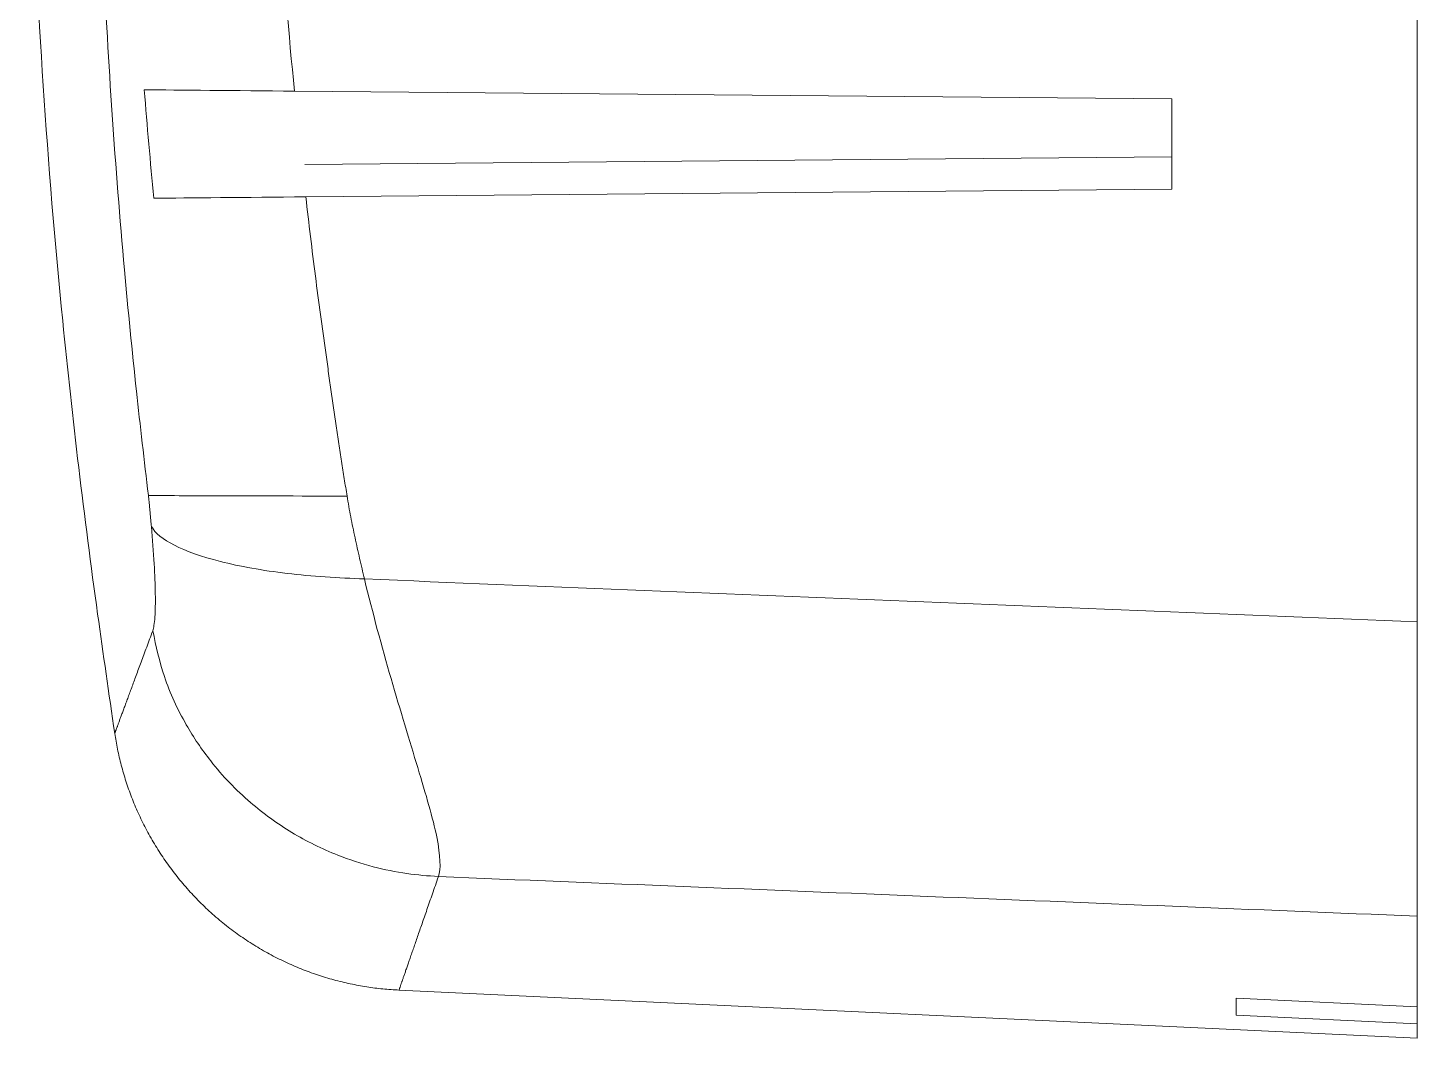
# Model space of a CAD drawing. Extents: x -222 to 335, y 201 to 414.
# Drawn here: x 39.07 to 75.9, y 252.4 to 279.18 of the extents above; entities that cross this region are included whole.
import ezdxf

# ---------------------------------------------------------------- set-up
doc = ezdxf.new("R2010")
doc.units = 0
doc.header["$MEASUREMENT"] = 0
doc.layers.add('10', color=7, linetype='Continuous')

msp = doc.modelspace()

# ---------------------------------------------------------------- linework, layer by layer
at = {"layer": '10', "color": 7, "linetype": 'Continuous', "lineweight": 9}
for p, q in [((75.898, 263.433), (75.898, 352.337)), ((46.137, 277.501), (69.398, 277.298)), ((69.398, 277.298), (69.398, 274.898)), ((46.41, 275.559), (69.398, 275.759)), ((46.437, 274.698), (69.398, 274.898)), ((75.898, 253.229), (75.898, 255.633)), ((48.906, 253.673), (75.898, 252.398)), ((71.098, 253.458), (75.898, 253.229)), ((71.098, 253.458), (71.098, 253.005)), ((75.898, 252.777), (75.898, 253.229)), ((71.098, 253.005), (75.898, 252.777)), ((75.898, 252.398), (75.898, 252.777))]:
    msp.add_line(p, q, dxfattribs=at)
for points, knots in [([(50.412, 353.159), (49.958, 351.935), (49.05, 349.486), (47.802, 345.769), (46.637, 342.019), (45.562, 338.237), (44.573, 334.428), (43.071, 328.056), (41.364, 319.06), (40.255, 310.307), (39.723, 304.456), (39.426, 300.545), (39.196, 296.19), (39.055, 290.308), (39.136, 282.219), (39.757, 272.953), (40.689, 265.168), (41.22, 261.532), (41.374, 260.478)], [0, 0, 0, 0, 0.041595, 0.083234, 0.12495, 0.166732, 0.208545, 0.250352, 0.375392, 0.500146, 0.531386, 0.562636, 0.625141, 0.670364, 0.750138, 0.882887, 0.966076, 1, 1, 1, 1]), ([(42.265, 266.786), (42.157, 267.708), (41.923, 269.697), (41.459, 274.424), (40.956, 281.766), (40.808, 291.347), (41.272, 301.846), (42.32, 312.591), (43.975, 323.313), (45.761, 331.604), (47.073, 336.68), (47.713, 339.011), (48.017, 340.077), (48.16, 340.579)], [0, 0, 0, 0, 0.037348, 0.080634, 0.191289, 0.333567, 0.466232, 0.614174, 0.767944, 0.902691, 0.955388, 0.978984, 1, 1, 1, 1]), ([(47.532, 266.769), (47.507, 266.921), (47.458, 267.228), (47.386, 267.69), (47.315, 268.158), (47.221, 268.792), (47.128, 269.432), (47.035, 270.08), (46.893, 271.08), (46.684, 272.619), (46.52, 273.996), (46.437, 274.698)], [0, 0, 0, 0, 0.057864, 0.116344, 0.175443, 0.235161, 0.356454, 0.418029, 0.480221, 0.735162, 1, 1, 1, 1]), ([(47.532, 266.769), (46.244, 266.769), (44.971, 266.771), (43.057, 266.777), (42.423, 266.782), (42.27, 266.787)], [0, 0, 0, 0, 0.5, 0.5, 1, 1, 1, 1]), ([(42.345, 265.959), (42.342, 265.986), (42.338, 266.041), (42.33, 266.128), (42.321, 266.222), (42.312, 266.326), (42.302, 266.432), (42.293, 266.532), (42.284, 266.617), (42.279, 266.669), (42.276, 266.692)], [0, 0, 0, 0, 0.111137, 0.231409, 0.360844, 0.499469, 0.658038, 0.794204, 0.90811, 1, 1, 1, 1]), ([(47.993, 264.57), (47.95, 264.752), (47.863, 265.117), (47.742, 265.665), (47.626, 266.215), (47.563, 266.584), (47.532, 266.769)], [0, 0, 0, 0, 0.249824, 0.499748, 0.749947, 1, 1, 1, 1]), ([(42.381, 263.197), (42.393, 263.24), (42.417, 263.327), (42.439, 263.553), (42.451, 263.833), (42.451, 264.277), (42.423, 264.969), (42.372, 265.62), (42.345, 265.959)], [0, 0, 0, 0, 0.122919, 0.250289, 0.376543, 0.500516, 0.740476, 1, 1, 1, 1]), ([(47.993, 264.57), (47.3, 264.598), (45.893, 264.685), (44.688, 264.904), (43.162, 265.292), (42.541, 265.618), (42.348, 265.959)], [0, 0, 0, 0, 0.25, 0.5, 0.5, 1, 1, 1, 1]), ([(49.953, 256.682), (50.021, 256.876), (49.999, 257.598), (49.621, 258.855), (48.972, 260.998), (48.423, 262.774), (47.993, 264.57)], [0, 0, 0, 0, 0.25, 0.5, 0.5, 1, 1, 1, 1]), ([(75.898, 255.633), (75.898, 256.032), (75.898, 257.022), (75.898, 259.857), (75.898, 261.618), (75.898, 263.433)], [0, 0, 0, 0, 0.5, 0.5, 1, 1, 1, 1]), ([(41.374, 260.478), (41.382, 260.499), (41.386, 260.51), (41.391, 260.524), (41.398, 260.541), (41.405, 260.56), (41.413, 260.582), (41.422, 260.607), (41.432, 260.634), (41.443, 260.664), (41.455, 260.696), (41.468, 260.731), (41.482, 260.768), (41.496, 260.808), (41.512, 260.85), (41.529, 260.895), (41.547, 260.943), (41.565, 260.993), (41.585, 261.046), (41.605, 261.101), (41.633, 261.177), (41.67, 261.277), (41.717, 261.405), (41.768, 261.542), (41.822, 261.688), (41.88, 261.844), (41.941, 262.009), (42.006, 262.184), (42.074, 262.368), (42.145, 262.561), (42.22, 262.763), (42.298, 262.974), (42.353, 263.122), (42.381, 263.197)], [0, 0, 0, 0, 0.108765, 0.130506, 0.152245, 0.17398, 0.195714, 0.217445, 0.239174, 0.260902, 0.282629, 0.304354, 0.32608, 0.347805, 0.36953, 0.391256, 0.412982, 0.43471, 0.456439, 0.478169, 0.499902, 0.541686, 0.583442, 0.625173, 0.666881, 0.708569, 0.750239, 0.791892, 0.833532, 0.87516, 0.91678, 0.958392, 1, 1, 1, 1]), ([(49.953, 256.682), (49.675, 256.703), (49.092, 256.746), (48.197, 256.934), (47.16, 257.271), (46.047, 257.821), (44.897, 258.653), (43.96, 259.63), (43.2, 260.763), (42.66, 261.924), (42.47, 262.788), (42.381, 263.197)], [0, 0, 0, 0, 0.076345, 0.159727, 0.250123, 0.375117, 0.500087, 0.641889, 0.750036, 0.881855, 1, 1, 1, 1]), ([(48.909, 253.673), (48.918, 253.701), (48.923, 253.713), (48.928, 253.728), (48.934, 253.745), (48.94, 253.764), (48.948, 253.786), (48.956, 253.81), (48.965, 253.837), (48.975, 253.865), (48.986, 253.897), (48.998, 253.93), (49.01, 253.966), (49.023, 254.004), (49.038, 254.045), (49.053, 254.088), (49.068, 254.134), (49.085, 254.182), (49.103, 254.233), (49.121, 254.286), (49.14, 254.342), (49.16, 254.4), (49.181, 254.46), (49.203, 254.523), (49.226, 254.589), (49.257, 254.678), (49.297, 254.793), (49.347, 254.938), (49.401, 255.094), (49.458, 255.258), (49.519, 255.432), (49.583, 255.616), (49.65, 255.809), (49.72, 256.012), (49.794, 256.225), (49.872, 256.447), (49.926, 256.604), (49.953, 256.682)], [0, 0, 0, 0, 0.115782, 0.135199, 0.154651, 0.174138, 0.193658, 0.213213, 0.232802, 0.252425, 0.272082, 0.291773, 0.311498, 0.331257, 0.351049, 0.370875, 0.390735, 0.410628, 0.430555, 0.450515, 0.470509, 0.490537, 0.510599, 0.530695, 0.550824, 0.570987, 0.609339, 0.64782, 0.686431, 0.725173, 0.764045, 0.803047, 0.84218, 0.881442, 0.920833, 0.960353, 1, 1, 1, 1])]:
    msp.add_open_spline(points, degree=3, knots=knots, dxfattribs=at)
for points in [[(46.137, 277.501), (45.986, 279.029), (45.858, 280.56), (45.752, 282.092)], [(46.137, 277.501), (44.564, 277.515), (43.067, 277.528), (42.156, 277.536)], [(42.156, 277.536), (42.233, 276.578), (42.317, 275.62), (42.409, 274.663)], [(42.409, 274.663), (43.339, 274.671), (44.851, 274.684), (46.437, 274.698)], [(42.276, 266.692), (42.273, 266.723), (42.269, 266.755), (42.265, 266.786)], [(75.898, 263.433), (66.596, 263.811), (57.295, 264.191), (47.993, 264.57)], [(75.898, 255.633), (67.25, 255.983), (58.602, 256.332), (49.953, 256.682)]]:
    msp.add_open_spline(points, degree=3, dxfattribs=at)
msp.add_rational_spline([(41.374, 260.478), (41.965, 256.534), (44.925, 253.861), (48.909, 253.673)], [1.12810733321, 0.957297480531, 0.957297555598, 1.12810755841], degree=3, dxfattribs=at)

doc.saveas('drawing.dxf')
